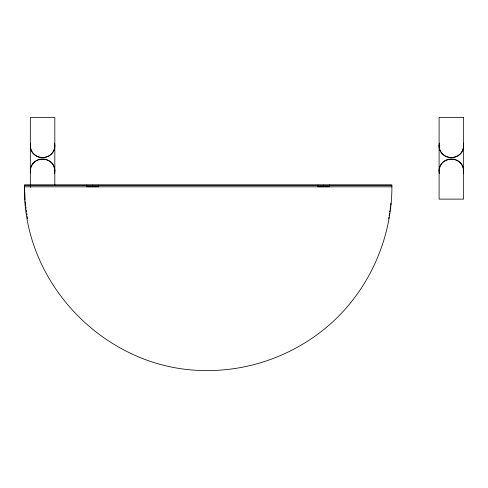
<?xml version="1.0" encoding="UTF-8"?>
<svg xmlns="http://www.w3.org/2000/svg" width="488" height="488" viewBox="0 0 488 488"><rect width="100%" height="100%" fill="white"/><g stroke="black" fill="none" stroke-linecap="round" stroke-linejoin="round"><path stroke-width="0.73" d="M30.329 171.196C30.061 155.239 55.138 155.312 54.827 171.196M54.827 145.467C55.065 161.4 30.085 161.4 30.329 145.467M439.102 171.196C438.767 155.507 463.881 155.105 463.6 171.196M463.6 145.467C463.838 161.4 438.858 161.4 439.102 145.467M388.698 218.715L388.918 217.227M389.137 215.745L389.473 213.512M389.692 212.03L389.912 210.541M390.132 209.053L390.461 206.827M390.687 205.338L391.016 203.112M24.4 185.062L391.907 185.062M98.43 186.776L86.876 186.776L86.846 185.062M391.907 186.819L24.4 186.819C22.985 286.072 108.897 371.966 208.15 370.526C256.346 370.514 303.981 350.787 338.068 316.724C372.564 282.241 392.321 233.874 391.907 185.105L24.4 185.105L24.656 190.357M25.62 205.338L25.217 201.611M25.84 206.827L26.059 208.315M26.285 209.797L26.614 212.03M26.834 213.512L27.053 215.001M27.273 216.489L27.609 218.715M24.735 191.857L25.138 200.111M329.546 185.062L329.546 186.776M329.455 185.062L329.455 186.776L317.901 186.776L317.901 185.062M323.678 185.062L323.678 186.776M98.43 185.062L98.393 186.776M92.653 185.062L92.653 186.776M54.827 185.538L54.827 117.474L30.329 117.474L30.329 187.422M30.463 172.996A12.249 12.249 0 0 1 42.877 158.948A12.249 12.249 0 0 1 54.595 173.582M54.595 143.082A12.249 12.249 0 0 1 42.877 157.715A12.249 12.249 0 0 1 30.463 143.667M439.334 173.582A12.249 12.249 0 0 1 451.351 158.942A12.249 12.249 0 0 1 463.362 173.582M463.362 143.082A12.249 12.249 0 0 1 451.351 157.722A12.249 12.249 0 0 1 439.334 143.082M463.6 117.474L439.102 117.474L439.102 199.128L463.6 199.128L463.6 117.474"/></g></svg>
